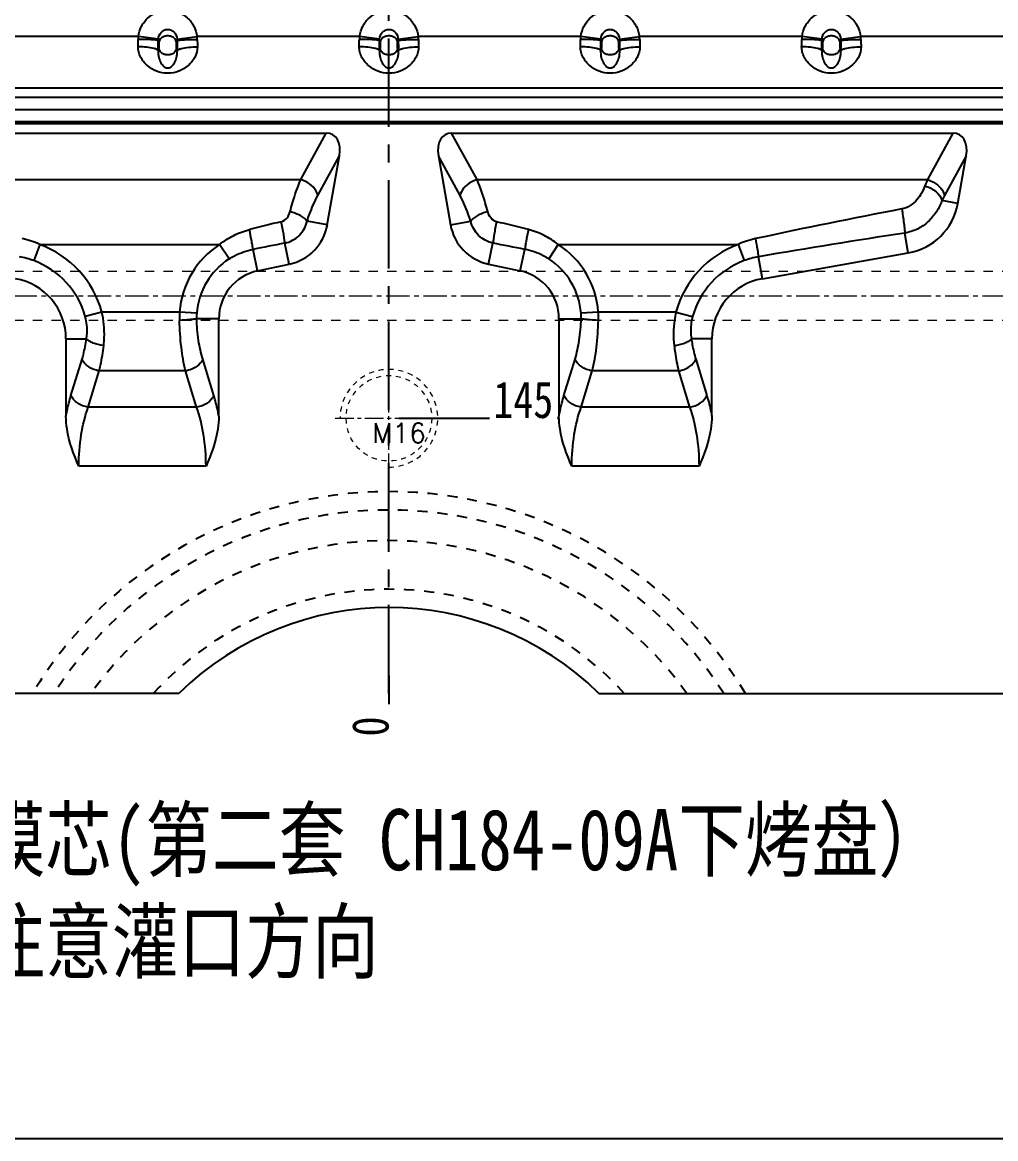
# Model space of a CAD drawing. Header units: millimetres. Extents: x 4797 to 6967, y -10922 to -3169.
# Drawn here: x 5645.9 to 5805.1, y -6716.4 to -6533.8 of the extents above; entities that cross this region are included whole.
import ezdxf

# ---------------------------------------------------------------- set-up
doc = ezdxf.new("R2010")
doc.units = ezdxf.units.MM
doc.header["$LTSCALE"] = 16.335
doc.header["$PDMODE"] = 3
doc.header["$PDSIZE"] = 0.3125
doc.linetypes.add('CENTER', pattern=[0.6, 0.375, -0.075, 0.075, -0.075])
doc.linetypes.add('HIDDEN', pattern=[0.2, 0.1, -0.1])
doc.layers.get('0').update_dxf_attribs({"linetype": 'CONTINUOUS'})
doc.layers.get('Defpoints').update_dxf_attribs({"linetype": 'CONTINUOUS'})
doc.layers.add('cool', color=153, linetype='HIDDEN', lineweight=9)
doc.layers.add('screw', color=33, linetype='CONTINUOUS', lineweight=13)
doc.layers.add('DEFAULT_2', color=8, linetype='HIDDEN')
doc.styles.get("Standard").update_dxf_attribs({"font": 'txt', "width": 0.8})
doc.styles.add('TXT', font='txt.shx', dxfattribs={"bigfont": 'gbcbig.shx'})
doc.dimstyles.new('ISO-25', dxfattribs={"dimtxt": 8, "dimasz": 6, "dimexe": 0, "dimexo": 0, "dimgap": 0, "dimtad": 1, "dimdsep": 46, "dimtxsty": 'Standard', "dimcen": 0, "dimclrd": 4, "dimclre": 4, "dimclrt": 6, "dimazin": 0, "dimtfac": 1, "dimtofl": 0, "dimtmove": 0, "dimatfit": 3, "dimfxl": 0, "dimarcsym": 0})

# ---------------------------------------------------------------- blocks, each defined once
blk = doc.blocks.new('147')
at = {"layer": 'cool', "ltscale": 0.932966}
for p, q in [((229.57, -3849.57), (-211.77, -3849.57)), ((229.57, -3857.57), (-211.77, -3857.57))]:
    blk.add_line(p, q, dxfattribs=at)
at = {"layer": 'cool', "color": 1, "linetype": 'CENTER', "ltscale": 0.621977}
blk.add_line((243.9, -3853.57), (-226.1, -3853.57), dxfattribs=at)
blk = doc.blocks.new('*D80')
at = {"color": 4, "lineweight": -2, "transparency": 16777216}
blk.add_line((5856.62, -6507.58), (5856.62, -6671.73), dxfattribs=at)
at = {"layer": 'Defpoints', "color": 0, "transparency": 16777216}
for p in [(5705.87, -6453.59), (5856.62, -6507.58)]:
    blk.add_point(p, dxfattribs=at)
at = {"color": 6, "transparency": 16777216, "insert": (5853.62, -6660.93), "char_height": 6, "attachment_point": 5, "rotation": 90, "bg_fill": 3, "box_fill_scale": 1.1, "bg_fill_color": 256, "bg_fill_true_color": 13158600, "bg_fill_transparency": 0}
blk.add_mtext('150.75', dxfattribs=at)
at = {"layer": 'Defpoints', "color": 0, "transparency": 16777216}
blk.add_point((5856.62, -6650.13), dxfattribs=at)
blk = doc.blocks.new('*D57')
at = {"color": 4, "lineweight": -2, "transparency": 16777216}
blk.add_line((5555.12, -6507.58), (5555.12, -6671.73), dxfattribs=at)
at = {"layer": 'Defpoints', "color": 0, "transparency": 16777216}
for p in [(5705.87, -6453.59), (5555.12, -6507.58)]:
    blk.add_point(p, dxfattribs=at)
at = {"color": 6, "transparency": 16777216, "insert": (5552.12, -6660.93), "char_height": 6, "attachment_point": 5, "rotation": 90, "bg_fill": 3, "box_fill_scale": 1.1, "bg_fill_color": 256, "bg_fill_true_color": 13158600, "bg_fill_transparency": 0}
blk.add_mtext('150.75', dxfattribs=at)
at = {"layer": 'Defpoints', "color": 0, "transparency": 16777216}
blk.add_point((5555.12, -6650.13), dxfattribs=at)
blk = doc.blocks.new('*D433')
at = {"color": 4, "lineweight": -2, "transparency": 16777216}
blk.add_line((5705.87, -6640.66), (5705.87, -6650.2), dxfattribs=at)
at = {"layer": 'Defpoints', "color": 0, "transparency": 16777216}
for p in [(5705.87, -6453.59), (5705.87, -6640.66)]:
    blk.add_point(p, dxfattribs=at)
at = {"color": 6, "transparency": 16777216, "insert": (5702.87, -6649), "char_height": 6, "attachment_point": 5, "rotation": 90, "bg_fill": 3, "box_fill_scale": 1.1, "bg_fill_color": 256, "bg_fill_true_color": 13158600, "bg_fill_transparency": 0}
blk.add_mtext('0', dxfattribs=at)
at = {"layer": 'Defpoints', "color": 0, "transparency": 16777216}
blk.add_point((5705.87, -6647.8), dxfattribs=at)
blk = doc.blocks.new('screw_m16_g')
at = {"layer": 'screw', "color": 1, "linetype": 'CENTER', "ltscale": 0.497582}
for p, q in [((0, -8.8), (0, 8.8)), ((-8.8, 0), (8.8, 0))]:
    blk.add_line(p, q, dxfattribs=at)
at = {"layer": 'screw', "color": 33, "linetype": 'HIDDEN', "ltscale": 0.497582}
blk.add_circle((0, 0), 7, dxfattribs=at)
at = {"layer": 'screw', "color": 92, "linetype": 'HIDDEN', "ltscale": 0.497582}
blk.add_arc((0, 0), 8, 270, 180, dxfattribs=at)
at = {"layer": 'screw', "color": 6, "style": 'TXT'}
blk.add_text('M16', height=3.2, dxfattribs=at).set_placement((-2.72, -4))
blk = doc.blocks.new('*D442')
at = {"color": 4, "lineweight": -2, "transparency": 16777216}
blk.add_line((5707.49, -6598.59), (5733.45, -6598.59), dxfattribs=at)
at = {"layer": 'Defpoints', "color": 0, "transparency": 16777216}
for p in [(5705.87, -6453.59), (5707.49, -6598.59)]:
    blk.add_point(p, dxfattribs=at)
at = {"color": 6, "transparency": 16777216, "insert": (5727.85, -6595.59), "char_height": 6, "attachment_point": 5, "bg_fill": 3, "box_fill_scale": 1.1, "bg_fill_color": 256, "bg_fill_true_color": 13158600, "bg_fill_transparency": 0}
blk.add_mtext('145', dxfattribs=at)
at = {"layer": 'Defpoints', "color": 0, "transparency": 16777216}
blk.add_point((5722.25, -6598.59), dxfattribs=at)

msp = doc.modelspace()

# ---------------------------------------------------------------- linework, layer by layer
at = {"color": 1, "linetype": 'CENTER', "ltscale": 2.363517}
msp.add_line((5705.871, -6643.588), (5705.871, -6263.588), dxfattribs=at)
at = {"color": 7, "linetype": 'Continuous'}
for p, q in [((5664.899, -6536.112), (5638.304, -6536.112)), ((5668.163, -6536.552), (5664.899, -6536.112)), ((5668.261, -6537.073), (5668.156, -6536.789)), ((5668.261, -6537.073), (5668.261, -6538.113)), ((5671.227, -6536.789), (5671.121, -6537.073)), ((5671.121, -6538.113), (5671.121, -6537.073)), ((5671.22, -6536.552), (5674.484, -6536.112)), ((5701.079, -6536.112), (5674.484, -6536.112)), ((5704.343, -6536.552), (5701.079, -6536.112)), ((5704.441, -6537.073), (5704.336, -6536.789)), ((5704.441, -6537.073), (5704.441, -6538.113)), ((5707.407, -6536.789), (5707.301, -6537.073)), ((5707.301, -6538.113), (5707.301, -6537.073)), ((5707.4, -6536.552), (5710.664, -6536.112)), ((5737.259, -6536.112), (5710.664, -6536.112)), ((5740.523, -6536.552), (5737.259, -6536.112)), ((5740.621, -6537.073), (5740.516, -6536.789)), ((5740.621, -6537.073), (5740.621, -6538.113)), ((5743.587, -6536.789), (5743.481, -6537.073)), ((5743.481, -6538.113), (5743.481, -6537.073)), ((5743.58, -6536.552), (5746.844, -6536.112)), ((5773.439, -6536.112), (5746.844, -6536.112)), ((5776.703, -6536.552), (5773.439, -6536.112)), ((5776.801, -6537.073), (5776.696, -6536.789)), ((5776.801, -6537.073), (5776.801, -6538.113)), ((5779.767, -6536.789), (5779.661, -6537.073)), ((5779.661, -6538.113), (5779.661, -6537.073)), ((5779.76, -6536.552), (5783.024, -6536.112)), ((5809.619, -6536.112), (5783.024, -6536.112)), ((5668.137, -6538.447), (5668.261, -6538.113)), ((5671.121, -6538.113), (5671.245, -6538.447)), ((5704.317, -6538.447), (5704.441, -6538.113)), ((5707.301, -6538.113), (5707.425, -6538.447)), ((5740.497, -6538.447), (5740.621, -6538.113)), ((5743.481, -6538.113), (5743.605, -6538.447)), ((5776.677, -6538.447), (5776.801, -6538.113)), ((5779.661, -6538.113), (5779.785, -6538.447)), ((5538.878, -6544.558), (5872.864, -6544.558)), ((5872.222, -6546.112), (5539.521, -6546.112)), ((5542.122, -6548.053), (5869.621, -6548.053)), ((5869.621, -6550.072), (5542.122, -6550.072)), ((5542.122, -6550.363), (5869.621, -6550.363)), ((5613.632, -6551.944), (5695.61, -6551.944)), ((5691.457, -6559.551), (5695.61, -6551.944)), ((5716.133, -6551.944), (5798.11, -6551.944)), ((5720.285, -6559.551), (5716.133, -6551.944)), ((5798.11, -6551.944), (5793.958, -6559.551)), ((5694.233, -6562.162), (5697.788, -6555.65)), ((5695.798, -6566.934), (5697.788, -6555.65)), ((5717.509, -6562.162), (5713.955, -6555.65)), ((5713.955, -6555.65), (5715.944, -6566.934)), ((5800.289, -6555.65), (5796.734, -6562.162)), ((5798.916, -6563.434), (5800.289, -6555.65)), ((5617.785, -6559.551), (5691.457, -6559.551)), ((5720.285, -6559.551), (5793.958, -6559.551)), ((5798.916, -6563.434), (5796.316, -6562.976)), ((5695.798, -6566.934), (5692.49, -6566.351)), ((5715.944, -6566.934), (5719.253, -6566.351)), ((5790.805, -6571.546), (5790.23, -6568.288)), ((5648.776, -6570.157), (5647.797, -6572.801)), ((5648.776, -6570.157), (5678.188, -6570.157)), ((5679.721, -6572.523), (5678.188, -6570.157)), ((5689.583, -6573.37), (5688.853, -6569.935)), ((5722.159, -6573.37), (5722.89, -6569.935)), ((5733.555, -6570.157), (5732.022, -6572.523)), ((5733.555, -6570.157), (5762.966, -6570.157)), ((5762.966, -6570.157), (5763.946, -6572.801)), ((5684.393, -6574.473), (5683.646, -6570.961)), ((5727.35, -6574.473), (5728.096, -6570.961)), ((5766.95, -6575.752), (5766.318, -6572.167)), ((5766.95, -6575.752), (5790.805, -6571.546)), ((5684.393, -6574.473), (5689.583, -6573.37)), ((5722.159, -6573.37), (5727.35, -6574.473)), ((5658.928, -6581.207), (5656.211, -6581.959)), ((5671.629, -6581.207), (5658.928, -6581.207)), ((5674.44, -6581.419), (5671.629, -6581.207)), ((5740.113, -6581.207), (5737.302, -6581.419)), ((5752.815, -6581.207), (5740.113, -6581.207)), ((5752.815, -6581.207), (5755.532, -6581.959)), ((5678.056, -6582.299), (5674.425, -6582.299)), ((5678.056, -6598.231), (5678.056, -6582.299)), ((5733.686, -6582.299), (5737.317, -6582.299)), ((5733.686, -6582.299), (5733.686, -6598.231)), ((5653.056, -6585.6), (5656.402, -6585.6)), ((5653.056, -6585.6), (5653.056, -6598.231)), ((5758.686, -6585.6), (5755.34, -6585.6)), ((5758.686, -6598.231), (5758.686, -6585.6)), ((5653.871, -6594.857), (5655.684, -6588.92)), ((5677.242, -6594.857), (5675.429, -6588.92)), ((5734.501, -6594.857), (5736.314, -6588.92)), ((5756.059, -6588.92), (5757.872, -6594.857)), ((5656.69, -6596.785), (5658.503, -6590.848)), ((5672.61, -6590.848), (5658.503, -6590.848)), ((5674.423, -6596.785), (5672.61, -6590.848)), ((5737.32, -6596.785), (5739.133, -6590.848)), ((5753.24, -6590.848), (5739.133, -6590.848)), ((5753.24, -6590.848), (5755.053, -6596.785)), ((5674.423, -6596.785), (5656.69, -6596.785)), ((5755.053, -6596.785), (5737.32, -6596.785)), ((5675.955, -6606.427), (5655.157, -6606.427)), ((5756.586, -6606.427), (5735.787, -6606.427)), ((5671.536, -6643.588), (5521.871, -6643.588)), ((5740.207, -6643.588), (5889.871, -6643.588))]:
    msp.add_line(p, q, dxfattribs=at)
for centre, radius, start, end in [((5594.261, -6536.13), 70.593, 358.64025, 359.616), ((5667.641, -6536.624), 2.789, 169.43008, 179.56365), ((5534.029, -6536.138), 134.129, 359.0138, 359.72217), ((5805.343, -6536.138), 134.118, 180.27788, 180.98631), ((5671.747, -6536.623), 2.784, 0.4443, 10.57538), ((5745.118, -6536.13), 70.589, 180.38325, 181.35981), ((5630.441, -6536.13), 70.593, 358.64025, 359.616), ((5703.821, -6536.624), 2.789, 169.43008, 179.56365), ((5570.209, -6536.138), 134.129, 359.0138, 359.72217), ((5841.523, -6536.138), 134.118, 180.27788, 180.98631), ((5707.927, -6536.623), 2.784, 0.4443, 10.57538), ((5781.298, -6536.13), 70.589, 180.38325, 181.35981), ((5666.621, -6536.13), 70.593, 358.64025, 359.616), ((5740.001, -6536.624), 2.789, 169.43008, 179.56365), ((5606.389, -6536.138), 134.129, 359.0138, 359.72217), ((5877.703, -6536.138), 134.118, 180.27788, 180.98631), ((5744.107, -6536.623), 2.784, 0.4443, 10.57538), ((5817.478, -6536.13), 70.589, 180.38325, 181.35981), ((5702.801, -6536.13), 70.593, 358.64025, 359.616), ((5776.181, -6536.624), 2.789, 169.43008, 179.56365), ((5642.569, -6536.138), 134.129, 359.0138, 359.72217), ((5913.883, -6536.138), 134.118, 180.27788, 180.98631), ((5780.287, -6536.623), 2.784, 0.4443, 10.57538), ((5853.658, -6536.13), 70.589, 180.38325, 181.35981), ((5817.242, -6569.709), 25.404, 156.42904, 158.91134), ((5812.814, -6570.932), 18.316, 151.39103, 154.25501), ((5986.792, -7597.376), 1051.653, 100.799549, 102.128884), ((5789.068, -6561.698), 10, 280, 350), ((5860.836, -7277.957), 732.153, 103.632953, 104.05258), ((5550.907, -7277.957), 732.153, 75.94742, 76.367046), ((5687.92, -6565.545), 8, 282, 350), ((5723.823, -6565.545), 8, 190, 258), ((5984.397, -7840.695), 1287.137, 98.676276, 99.754647), ((5643.025, -6582.585), 13.694, 65.16806, 77.82041), ((5643.056, -6585.6), 16.468, 15.4735, 69.67622), ((5686.056, -6582.299), 14.468, 122.94745, 175.67181), ((5857.811, -7440.734), 887.039, 100.980465, 101.323232), ((5553.932, -7440.733), 887.039, 78.676768, 79.019535), ((5725.686, -6582.299), 14.468, 4.32819, 57.05255), ((5768.686, -6585.6), 16.468, 110.32376, 164.5265), ((5768.717, -6582.585), 13.694, 102.17959, 114.83193), ((5643.056, -6585.6), 13.649, 15.4735, 69.67622), ((5686.056, -6582.299), 11.649, 122.94745, 175.67181), ((5725.686, -6582.299), 11.649, 4.32819, 57.05255), ((5768.686, -6585.6), 13.649, 110.32376, 164.5265), ((5643.056, -6585.6), 10, 0, 80), ((5686.056, -6582.299), 8, 102, 180), ((5725.686, -6582.299), 8, 0, 78), ((5768.686, -6585.6), 10, 100, 180), ((5687.291, -6582.155), 15.691, 176.53546, 181.52173), ((5681.956, -6581.988), 7.537, 175.67162, 182.35998), ((5729.787, -6581.988), 7.537, 357.64002, 4.32838), ((5724.451, -6582.155), 15.691, 358.47827, 3.46454), ((5705.872, -6678.588), 49.03, 45.54892, 134.45108)]:
    msp.add_arc(centre, radius, start, end, dxfattribs=at)
for centre, major_axis, start_param, end_param in [((5694.452, -6556.187), (2.179, 3.992), -1.0983341, 0.3456607), ((5717.291, -6556.187), (-2.179, 3.992), -0.3456607, 1.0983341), ((5796.952, -6556.187), (2.179, 3.992), -1.0983341, 0.3456607)]:
    msp.add_ellipse(centre, major_axis=major_axis, ratio=0.6596645, start_param=start_param, end_param=end_param, dxfattribs=at)
for points, knots in [([(5664.899, -6536.112), (5664.977, -6535.536), (5665.336, -6534.4), (5666.42, -6532.986), (5667.937, -6532.046), (5669.692, -6531.714), (5671.446, -6532.046), (5672.963, -6532.987), (5674.047, -6534.4), (5674.406, -6535.536), (5674.484, -6536.112)], [0, 0, 0, 0, 0.1250584, 0.2500616, 0.3750533, 0.5000261, 0.6249932, 0.7499763, 0.8749588, 1, 1, 1, 1]), ([(5701.079, -6536.112), (5701.157, -6535.536), (5701.516, -6534.4), (5702.6, -6532.986), (5704.117, -6532.046), (5705.872, -6531.714), (5707.626, -6532.046), (5709.143, -6532.987), (5710.227, -6534.4), (5710.586, -6535.536), (5710.664, -6536.112)], [0, 0, 0, 0, 0.1250584, 0.2500616, 0.3750533, 0.5000261, 0.6249932, 0.7499763, 0.8749588, 1, 1, 1, 1]), ([(5737.259, -6536.112), (5737.337, -6535.536), (5737.696, -6534.4), (5738.78, -6532.986), (5740.297, -6532.046), (5742.052, -6531.714), (5743.806, -6532.046), (5745.323, -6532.987), (5746.407, -6534.4), (5746.766, -6535.536), (5746.844, -6536.112)], [0, 0, 0, 0, 0.1250584, 0.2500616, 0.3750533, 0.5000261, 0.6249932, 0.7499763, 0.8749588, 1, 1, 1, 1]), ([(5773.439, -6536.112), (5773.517, -6535.536), (5773.876, -6534.4), (5774.96, -6532.986), (5776.477, -6532.046), (5778.232, -6531.714), (5779.986, -6532.046), (5781.503, -6532.987), (5782.587, -6534.4), (5782.946, -6535.536), (5783.024, -6536.112)], [0, 0, 0, 0, 0.1250584, 0.2500616, 0.3750533, 0.5000261, 0.6249932, 0.7499763, 0.8749588, 1, 1, 1, 1]), ([(5668.163, -6536.552), (5668.195, -6536.169), (5668.428, -6535.573), (5669.071, -6535.077), (5669.691, -6534.929), (5670.31, -6535.077), (5670.955, -6535.571), (5671.188, -6536.168), (5671.22, -6536.552)], [0, 0, 0, 0, 0.2423801, 0.3696823, 0.4998152, 0.6300499, 0.7573456, 1, 1, 1, 1]), ([(5704.343, -6536.552), (5704.375, -6536.169), (5704.608, -6535.573), (5705.251, -6535.077), (5705.871, -6534.929), (5706.49, -6535.077), (5707.135, -6535.571), (5707.368, -6536.168), (5707.4, -6536.552)], [0, 0, 0, 0, 0.2423801, 0.3696823, 0.4998152, 0.6300499, 0.7573456, 1, 1, 1, 1]), ([(5740.523, -6536.552), (5740.555, -6536.169), (5740.788, -6535.573), (5741.431, -6535.077), (5742.051, -6534.929), (5742.67, -6535.077), (5743.315, -6535.571), (5743.548, -6536.168), (5743.58, -6536.552)], [0, 0, 0, 0, 0.2423801, 0.3696823, 0.4998152, 0.6300499, 0.7573456, 1, 1, 1, 1]), ([(5776.703, -6536.552), (5776.735, -6536.169), (5776.968, -6535.573), (5777.611, -6535.077), (5778.231, -6534.929), (5778.85, -6535.077), (5779.495, -6535.571), (5779.728, -6536.168), (5779.76, -6536.552)], [0, 0, 0, 0, 0.2423801, 0.3696823, 0.4998152, 0.6300499, 0.7573456, 1, 1, 1, 1]), ([(5667.49, -6536.689), (5667.306, -6536.674), (5666.428, -6536.623), (5665.548, -6536.606), (5664.852, -6536.603)], [0, 0, 0, 0, 0.2091488, 1, 1, 1, 1]), ([(5668.156, -6536.789), (5668.135, -6536.775), (5668.066, -6536.758), (5667.846, -6536.717), (5667.645, -6536.701), (5667.49, -6536.689)], [0, 0, 0, 0, 0.1088196, 0.3095952, 1, 1, 1, 1]), ([(5671.121, -6537.073), (5671.092, -6536.806), (5670.826, -6536.387), (5670.255, -6536.094), (5669.691, -6535.996), (5669.127, -6536.094), (5668.557, -6536.387), (5668.291, -6536.806), (5668.261, -6537.073)], [0, 0, 0, 0, 0.2116365, 0.3463006, 0.5000015, 0.6537015, 0.7883642, 1, 1, 1, 1]), ([(5671.227, -6536.789), (5671.248, -6536.775), (5671.317, -6536.758), (5671.537, -6536.717), (5671.738, -6536.701), (5671.893, -6536.689)], [0, 0, 0, 0, 0.1088108, 0.3095728, 1, 1, 1, 1]), ([(5671.893, -6536.689), (5672.076, -6536.674), (5672.955, -6536.623), (5673.835, -6536.606), (5674.531, -6536.603)], [0, 0, 0, 0, 0.2091193, 1, 1, 1, 1]), ([(5703.67, -6536.689), (5703.486, -6536.674), (5702.608, -6536.623), (5701.728, -6536.606), (5701.032, -6536.603)], [0, 0, 0, 0, 0.2091488, 1, 1, 1, 1]), ([(5704.336, -6536.789), (5704.315, -6536.775), (5704.246, -6536.758), (5704.026, -6536.717), (5703.825, -6536.701), (5703.67, -6536.689)], [0, 0, 0, 0, 0.1088196, 0.3095952, 1, 1, 1, 1]), ([(5707.301, -6537.073), (5707.272, -6536.806), (5707.006, -6536.387), (5706.435, -6536.094), (5705.871, -6535.996), (5705.307, -6536.094), (5704.737, -6536.387), (5704.471, -6536.806), (5704.441, -6537.073)], [0, 0, 0, 0, 0.2116365, 0.3463006, 0.5000015, 0.6537015, 0.7883642, 1, 1, 1, 1]), ([(5707.407, -6536.789), (5707.428, -6536.775), (5707.497, -6536.758), (5707.717, -6536.717), (5707.918, -6536.701), (5708.073, -6536.689)], [0, 0, 0, 0, 0.1088108, 0.3095728, 1, 1, 1, 1]), ([(5708.073, -6536.689), (5708.256, -6536.674), (5709.135, -6536.623), (5710.015, -6536.606), (5710.711, -6536.603)], [0, 0, 0, 0, 0.2091193, 1, 1, 1, 1]), ([(5739.85, -6536.689), (5739.666, -6536.674), (5738.788, -6536.623), (5737.908, -6536.606), (5737.212, -6536.603)], [0, 0, 0, 0, 0.2091488, 1, 1, 1, 1]), ([(5740.516, -6536.789), (5740.495, -6536.775), (5740.426, -6536.758), (5740.206, -6536.717), (5740.005, -6536.701), (5739.85, -6536.689)], [0, 0, 0, 0, 0.1088196, 0.3095952, 1, 1, 1, 1]), ([(5743.481, -6537.073), (5743.452, -6536.806), (5743.186, -6536.387), (5742.615, -6536.094), (5742.051, -6535.996), (5741.487, -6536.094), (5740.917, -6536.387), (5740.651, -6536.806), (5740.621, -6537.073)], [0, 0, 0, 0, 0.2116365, 0.3463006, 0.5000015, 0.6537015, 0.7883642, 1, 1, 1, 1]), ([(5743.587, -6536.789), (5743.608, -6536.775), (5743.677, -6536.758), (5743.897, -6536.717), (5744.098, -6536.701), (5744.253, -6536.689)], [0, 0, 0, 0, 0.1088108, 0.3095728, 1, 1, 1, 1]), ([(5744.253, -6536.689), (5744.436, -6536.674), (5745.315, -6536.623), (5746.195, -6536.606), (5746.891, -6536.603)], [0, 0, 0, 0, 0.2091193, 1, 1, 1, 1]), ([(5776.03, -6536.689), (5775.846, -6536.674), (5774.968, -6536.623), (5774.088, -6536.606), (5773.392, -6536.603)], [0, 0, 0, 0, 0.2091488, 1, 1, 1, 1]), ([(5776.696, -6536.789), (5776.675, -6536.775), (5776.606, -6536.758), (5776.386, -6536.717), (5776.185, -6536.701), (5776.03, -6536.689)], [0, 0, 0, 0, 0.1088196, 0.3095952, 1, 1, 1, 1]), ([(5779.661, -6537.073), (5779.632, -6536.806), (5779.366, -6536.387), (5778.795, -6536.094), (5778.231, -6535.996), (5777.667, -6536.094), (5777.097, -6536.387), (5776.831, -6536.806), (5776.801, -6537.073)], [0, 0, 0, 0, 0.2116365, 0.3463006, 0.5000015, 0.6537015, 0.7883642, 1, 1, 1, 1]), ([(5779.767, -6536.789), (5779.788, -6536.775), (5779.857, -6536.758), (5780.077, -6536.717), (5780.278, -6536.701), (5780.433, -6536.689)], [0, 0, 0, 0, 0.1088108, 0.3095728, 1, 1, 1, 1]), ([(5780.433, -6536.689), (5780.616, -6536.674), (5781.495, -6536.623), (5782.375, -6536.606), (5783.071, -6536.603)], [0, 0, 0, 0, 0.2091193, 1, 1, 1, 1]), ([(5674.549, -6537.805), (5674.561, -6538.403), (5674.233, -6539.6), (5673.067, -6540.97), (5671.519, -6541.913), (5669.69, -6542.278), (5667.864, -6541.914), (5666.563, -6541.124), (5665.742, -6540.288), (5665.24, -6539.557), (5664.903, -6538.718), (5664.829, -6538.11), (5664.833, -6537.805)], [0, 0, 0, 0, 0.1255093, 0.2471273, 0.3699342, 0.4992854, 0.6285766, 0.7513315, 0.8120909, 0.8734523, 0.9359609, 1, 1, 1, 1]), ([(5667.471, -6538.102), (5667.075, -6537.994), (5666.194, -6537.865), (5665.309, -6537.813), (5664.833, -6537.805)], [0, 0, 0, 0, 0.4629921, 1, 1, 1, 1]), ([(5668.137, -6538.447), (5668.102, -6538.366), (5667.864, -6538.221), (5667.63, -6538.145), (5667.471, -6538.102)], [0, 0, 0, 0, 0.3500094, 1, 1, 1, 1]), ([(5668.137, -6538.447), (5668.108, -6538.812), (5668.184, -6539.515), (5668.432, -6540.171), (5668.592, -6540.456)], [0, 0, 0, 0, 0.5289411, 1, 1, 1, 1]), ([(5671.121, -6538.113), (5671.092, -6538.38), (5670.826, -6538.798), (5670.256, -6539.093), (5669.691, -6539.19), (5669.126, -6539.092), (5668.556, -6538.798), (5668.291, -6538.38), (5668.261, -6538.113)], [0, 0, 0, 0, 0.2114171, 0.3461776, 0.5001511, 0.6540077, 0.7886432, 1, 1, 1, 1]), ([(5670.79, -6540.456), (5670.95, -6540.171), (5671.199, -6539.515), (5671.274, -6538.812), (5671.245, -6538.447)], [0, 0, 0, 0, 0.4710932, 1, 1, 1, 1]), ([(5671.245, -6538.447), (5671.281, -6538.365), (5671.519, -6538.221), (5671.752, -6538.145), (5671.912, -6538.101)], [0, 0, 0, 0, 0.349985, 1, 1, 1, 1]), ([(5671.912, -6538.101), (5672.308, -6537.994), (5673.189, -6537.864), (5674.073, -6537.813), (5674.549, -6537.805)], [0, 0, 0, 0, 0.4629251, 1, 1, 1, 1]), ([(5710.729, -6537.805), (5710.741, -6538.403), (5710.413, -6539.6), (5709.247, -6540.97), (5707.699, -6541.913), (5705.87, -6542.278), (5704.044, -6541.914), (5702.743, -6541.124), (5701.922, -6540.288), (5701.42, -6539.557), (5701.083, -6538.718), (5701.009, -6538.11), (5701.013, -6537.805)], [0, 0, 0, 0, 0.1255093, 0.2471273, 0.3699342, 0.4992854, 0.6285766, 0.7513315, 0.8120909, 0.8734523, 0.9359609, 1, 1, 1, 1]), ([(5703.651, -6538.102), (5703.255, -6537.994), (5702.374, -6537.865), (5701.489, -6537.813), (5701.013, -6537.805)], [0, 0, 0, 0, 0.4629921, 1, 1, 1, 1]), ([(5704.317, -6538.447), (5704.282, -6538.366), (5704.044, -6538.221), (5703.81, -6538.145), (5703.651, -6538.102)], [0, 0, 0, 0, 0.3500094, 1, 1, 1, 1]), ([(5704.317, -6538.447), (5704.288, -6538.812), (5704.364, -6539.515), (5704.612, -6540.171), (5704.772, -6540.456)], [0, 0, 0, 0, 0.5289411, 1, 1, 1, 1]), ([(5707.301, -6538.113), (5707.272, -6538.38), (5707.006, -6538.798), (5706.436, -6539.093), (5705.871, -6539.19), (5705.306, -6539.092), (5704.736, -6538.798), (5704.471, -6538.38), (5704.441, -6538.113)], [0, 0, 0, 0, 0.2114171, 0.3461776, 0.5001511, 0.6540077, 0.7886432, 1, 1, 1, 1]), ([(5706.97, -6540.456), (5707.13, -6540.171), (5707.379, -6539.515), (5707.454, -6538.812), (5707.425, -6538.447)], [0, 0, 0, 0, 0.4710932, 1, 1, 1, 1]), ([(5707.425, -6538.447), (5707.461, -6538.365), (5707.699, -6538.221), (5707.932, -6538.145), (5708.092, -6538.101)], [0, 0, 0, 0, 0.349985, 1, 1, 1, 1]), ([(5708.092, -6538.101), (5708.488, -6537.994), (5709.369, -6537.864), (5710.253, -6537.813), (5710.729, -6537.805)], [0, 0, 0, 0, 0.4629251, 1, 1, 1, 1]), ([(5746.909, -6537.805), (5746.921, -6538.403), (5746.593, -6539.6), (5745.427, -6540.97), (5743.879, -6541.913), (5742.05, -6542.278), (5740.224, -6541.914), (5738.923, -6541.124), (5738.102, -6540.288), (5737.6, -6539.557), (5737.263, -6538.718), (5737.189, -6538.11), (5737.193, -6537.805)], [0, 0, 0, 0, 0.1255093, 0.2471273, 0.3699342, 0.4992854, 0.6285766, 0.7513315, 0.8120909, 0.8734523, 0.9359609, 1, 1, 1, 1]), ([(5739.831, -6538.102), (5739.435, -6537.994), (5738.554, -6537.865), (5737.669, -6537.813), (5737.193, -6537.805)], [0, 0, 0, 0, 0.4629921, 1, 1, 1, 1]), ([(5740.497, -6538.447), (5740.462, -6538.366), (5740.224, -6538.221), (5739.99, -6538.145), (5739.831, -6538.102)], [0, 0, 0, 0, 0.3500094, 1, 1, 1, 1]), ([(5740.497, -6538.447), (5740.468, -6538.812), (5740.544, -6539.515), (5740.792, -6540.171), (5740.952, -6540.456)], [0, 0, 0, 0, 0.5289411, 1, 1, 1, 1]), ([(5743.481, -6538.113), (5743.452, -6538.38), (5743.186, -6538.798), (5742.616, -6539.093), (5742.051, -6539.19), (5741.486, -6539.092), (5740.916, -6538.798), (5740.651, -6538.38), (5740.621, -6538.113)], [0, 0, 0, 0, 0.2114171, 0.3461776, 0.5001511, 0.6540077, 0.7886432, 1, 1, 1, 1]), ([(5743.15, -6540.456), (5743.31, -6540.171), (5743.559, -6539.515), (5743.634, -6538.812), (5743.605, -6538.447)], [0, 0, 0, 0, 0.4710932, 1, 1, 1, 1]), ([(5743.605, -6538.447), (5743.641, -6538.365), (5743.879, -6538.221), (5744.112, -6538.145), (5744.272, -6538.101)], [0, 0, 0, 0, 0.349985, 1, 1, 1, 1]), ([(5744.272, -6538.101), (5744.668, -6537.994), (5745.549, -6537.864), (5746.433, -6537.813), (5746.909, -6537.805)], [0, 0, 0, 0, 0.4629251, 1, 1, 1, 1]), ([(5783.089, -6537.805), (5783.101, -6538.403), (5782.773, -6539.6), (5781.607, -6540.97), (5780.059, -6541.913), (5778.23, -6542.278), (5776.404, -6541.914), (5775.103, -6541.124), (5774.282, -6540.288), (5773.78, -6539.557), (5773.443, -6538.718), (5773.369, -6538.11), (5773.373, -6537.805)], [0, 0, 0, 0, 0.1255093, 0.2471273, 0.3699342, 0.4992854, 0.6285766, 0.7513315, 0.8120909, 0.8734523, 0.9359609, 1, 1, 1, 1]), ([(5776.011, -6538.102), (5775.615, -6537.994), (5774.734, -6537.865), (5773.849, -6537.813), (5773.373, -6537.805)], [0, 0, 0, 0, 0.4629921, 1, 1, 1, 1]), ([(5776.677, -6538.447), (5776.642, -6538.366), (5776.404, -6538.221), (5776.17, -6538.145), (5776.011, -6538.102)], [0, 0, 0, 0, 0.3500094, 1, 1, 1, 1]), ([(5776.677, -6538.447), (5776.648, -6538.812), (5776.724, -6539.515), (5776.972, -6540.171), (5777.132, -6540.456)], [0, 0, 0, 0, 0.5289411, 1, 1, 1, 1]), ([(5779.661, -6538.113), (5779.632, -6538.38), (5779.366, -6538.798), (5778.796, -6539.093), (5778.231, -6539.19), (5777.666, -6539.092), (5777.096, -6538.798), (5776.831, -6538.38), (5776.801, -6538.113)], [0, 0, 0, 0, 0.2114171, 0.3461776, 0.5001511, 0.6540077, 0.7886432, 1, 1, 1, 1]), ([(5779.33, -6540.456), (5779.49, -6540.171), (5779.739, -6539.515), (5779.814, -6538.812), (5779.785, -6538.447)], [0, 0, 0, 0, 0.4710932, 1, 1, 1, 1]), ([(5779.785, -6538.447), (5779.821, -6538.365), (5780.059, -6538.221), (5780.292, -6538.145), (5780.452, -6538.101)], [0, 0, 0, 0, 0.349985, 1, 1, 1, 1]), ([(5780.452, -6538.101), (5780.848, -6537.994), (5781.729, -6537.864), (5782.613, -6537.813), (5783.089, -6537.805)], [0, 0, 0, 0, 0.4629251, 1, 1, 1, 1]), ([(5668.592, -6540.456), (5668.695, -6540.639), (5668.896, -6540.901), (5669.264, -6541.214), (5669.691, -6541.326), (5670.118, -6541.214), (5670.488, -6540.901), (5670.688, -6540.639), (5670.79, -6540.456)], [0, 0, 0, 0, 0.2192784, 0.3403369, 0.4997593, 0.6595882, 0.7807843, 1, 1, 1, 1]), ([(5704.772, -6540.456), (5704.875, -6540.639), (5705.076, -6540.901), (5705.444, -6541.214), (5705.871, -6541.326), (5706.298, -6541.214), (5706.668, -6540.901), (5706.868, -6540.639), (5706.97, -6540.456)], [0, 0, 0, 0, 0.2192784, 0.3403369, 0.4997593, 0.6595882, 0.7807843, 1, 1, 1, 1]), ([(5740.952, -6540.456), (5741.055, -6540.639), (5741.256, -6540.901), (5741.624, -6541.214), (5742.051, -6541.326), (5742.478, -6541.214), (5742.848, -6540.901), (5743.048, -6540.639), (5743.15, -6540.456)], [0, 0, 0, 0, 0.2192784, 0.3403369, 0.4997593, 0.6595882, 0.7807843, 1, 1, 1, 1]), ([(5777.132, -6540.456), (5777.235, -6540.639), (5777.436, -6540.901), (5777.804, -6541.214), (5778.231, -6541.326), (5778.658, -6541.214), (5779.028, -6540.901), (5779.228, -6540.639), (5779.33, -6540.456)], [0, 0, 0, 0, 0.2192784, 0.3403369, 0.4997593, 0.6595882, 0.7807843, 1, 1, 1, 1]), ([(5689.713, -6564.787), (5689.837, -6564.303), (5690.32, -6562.527), (5690.92, -6560.78), (5691.457, -6559.551)], [0, 0, 0, 0, 0.2713546, 1, 1, 1, 1]), ([(5694.233, -6562.162), (5694.188, -6561.877), (5693.881, -6561.125), (5692.926, -6560.157), (5691.972, -6559.691), (5691.457, -6559.551)], [0, 0, 0, 0, 0.2173121, 0.5970351, 1, 1, 1, 1]), ([(5720.285, -6559.551), (5719.942, -6559.644), (5719.122, -6559.987), (5718.068, -6560.826), (5717.58, -6561.722), (5717.509, -6562.162)], [0, 0, 0, 0, 0.268987, 0.6635732, 1, 1, 1, 1]), ([(5722.029, -6564.787), (5721.906, -6564.303), (5721.422, -6562.527), (5720.822, -6560.78), (5720.285, -6559.551)], [0, 0, 0, 0, 0.2713491, 1, 1, 1, 1]), ([(5793.958, -6559.551), (5794.302, -6559.644), (5795.121, -6559.987), (5796.175, -6560.826), (5796.663, -6561.722), (5796.734, -6562.162)], [0, 0, 0, 0, 0.268987, 0.6635732, 1, 1, 1, 1]), ([(5793.54, -6560.569), (5793.388, -6560.962), (5793.02, -6561.761), (5792.247, -6562.89), (5791.166, -6563.864), (5790.232, -6564.256), (5789.74, -6564.35)], [0, 0, 0, 0, 0.226732, 0.4713275, 0.7306891, 1, 1, 1, 1]), ([(5793.54, -6560.569), (5794.203, -6560.758), (5795.344, -6561.351), (5796.193, -6562.417), (5796.316, -6562.976)], [0, 0, 0, 0, 0.546724, 1, 1, 1, 1]), ([(5692.49, -6566.351), (5692.614, -6565.961), (5693.102, -6564.529), (5693.704, -6563.131), (5694.233, -6562.162)], [0, 0, 0, 0, 0.2700255, 1, 1, 1, 1]), ([(5719.253, -6566.351), (5719.129, -6565.961), (5718.641, -6564.529), (5718.039, -6563.131), (5717.509, -6562.162)], [0, 0, 0, 0, 0.2700199, 1, 1, 1, 1]), ([(5796.316, -6562.976), (5796.086, -6563.611), (5795.48, -6564.864), (5794.125, -6566.491), (5792.338, -6567.723), (5790.944, -6568.172), (5790.23, -6568.288)], [0, 0, 0, 0, 0.2398095, 0.4890427, 0.743345, 1, 1, 1, 1]), ([(5688.267, -6566.432), (5688.639, -6566.342), (5689.304, -6565.861), (5689.621, -6565.15), (5689.713, -6564.787)], [0, 0, 0, 0, 0.5056272, 1, 1, 1, 1]), ([(5692.49, -6566.351), (5692.391, -6566.187), (5692.063, -6565.864), (5691.159, -6565.278), (5690.319, -6564.955), (5689.713, -6564.787)], [0, 0, 0, 0, 0.1779334, 0.4168764, 1, 1, 1, 1]), ([(5722.029, -6564.787), (5721.424, -6564.955), (5720.584, -6565.278), (5719.68, -6565.864), (5719.352, -6566.187), (5719.253, -6566.351)], [0, 0, 0, 0, 0.583123, 0.8220661, 1, 1, 1, 1]), ([(5723.476, -6566.432), (5723.104, -6566.342), (5722.438, -6565.861), (5722.121, -6565.15), (5722.029, -6564.787)], [0, 0, 0, 0, 0.505646, 1, 1, 1, 1]), ([(5789.74, -6564.35), (5789.879, -6565.123), (5790.049, -6566.223), (5790.192, -6567.538), (5790.234, -6568.077), (5790.23, -6568.288)], [0, 0, 0, 0, 0.5931672, 0.8405356, 1, 1, 1, 1]), ([(5688.853, -6569.935), (5688.842, -6569.749), (5688.781, -6569.28), (5688.598, -6568.111), (5688.411, -6567.13), (5688.267, -6566.432)], [0, 0, 0, 0, 0.1570667, 0.3985517, 1, 1, 1, 1]), ([(5688.853, -6569.935), (5689.723, -6569.756), (5691.39, -6568.866), (5692.29, -6567.213), (5692.49, -6566.351)], [0, 0, 0, 0, 0.5009146, 1, 1, 1, 1]), ([(5722.89, -6569.935), (5722.019, -6569.756), (5720.352, -6568.866), (5719.452, -6567.213), (5719.253, -6566.351)], [0, 0, 0, 0, 0.5009359, 1, 1, 1, 1]), ([(5723.476, -6566.432), (5723.332, -6567.13), (5723.144, -6568.111), (5722.962, -6569.28), (5722.901, -6569.749), (5722.89, -6569.935)], [0, 0, 0, 0, 0.6014483, 0.8429333, 1, 1, 1, 1]), ([(5678.188, -6570.157), (5678.898, -6569.582), (5680.445, -6568.58), (5682.174, -6567.937), (5683.06, -6567.715)], [0, 0, 0, 0, 0.5001212, 1, 1, 1, 1]), ([(5683.646, -6570.961), (5683.628, -6570.79), (5683.561, -6570.361), (5683.373, -6569.278), (5683.195, -6568.367), (5683.06, -6567.715)], [0, 0, 0, 0, 0.1560993, 0.3945783, 1, 1, 1, 1]), ([(5728.682, -6567.715), (5728.548, -6568.367), (5728.369, -6569.278), (5728.182, -6570.361), (5728.115, -6570.79), (5728.096, -6570.961)], [0, 0, 0, 0, 0.6054217, 0.8439007, 1, 1, 1, 1]), ([(5733.555, -6570.157), (5732.845, -6569.582), (5731.297, -6568.58), (5729.569, -6567.937), (5728.682, -6567.715)], [0, 0, 0, 0, 0.5001208, 1, 1, 1, 1]), ([(5765.828, -6569.199), (5765.932, -6569.801), (5766.098, -6570.79), (5766.263, -6571.779), (5766.318, -6572.167)], [0, 0, 0, 0, 0.6088484, 1, 1, 1, 1]), ([(5679.721, -6572.523), (5680.018, -6572.33), (5681.244, -6571.624), (5682.607, -6571.166), (5683.646, -6570.961)], [0, 0, 0, 0, 0.2506594, 1, 1, 1, 1]), ([(5732.022, -6572.523), (5731.725, -6572.33), (5730.498, -6571.624), (5729.135, -6571.166), (5728.096, -6570.961)], [0, 0, 0, 0, 0.2506597, 1, 1, 1, 1]), ([(5659.221, -6586.699), (5659.272, -6586.256), (5659.405, -6584.422), (5659.229, -6582.566), (5658.928, -6581.207)], [0, 0, 0, 0, 0.2426872, 1, 1, 1, 1]), ([(5752.815, -6581.207), (5752.713, -6581.666), (5752.39, -6583.476), (5752.366, -6585.34), (5752.521, -6586.699)], [0, 0, 0, 0, 0.2559231, 1, 1, 1, 1]), ([(5656.402, -6585.6), (5656.452, -6585.312), (5656.595, -6584.098), (5656.458, -6582.853), (5656.211, -6581.959)], [0, 0, 0, 0, 0.2398798, 1, 1, 1, 1]), ([(5674.425, -6582.299), (5674.282, -6582.339), (5673.916, -6582.401), (5672.977, -6582.51), (5672.181, -6582.553), (5671.606, -6582.572)], [0, 0, 0, 0, 0.1575723, 0.3916872, 1, 1, 1, 1]), ([(5672.61, -6590.848), (5672.3, -6589.58), (5671.838, -6586.828), (5671.646, -6584.049), (5671.606, -6582.572)], [0, 0, 0, 0, 0.4690773, 1, 1, 1, 1]), ([(5675.429, -6588.92), (5675.122, -6587.915), (5674.659, -6585.718), (5674.465, -6583.484), (5674.425, -6582.299)], [0, 0, 0, 0, 0.4696062, 1, 1, 1, 1]), ([(5736.314, -6588.92), (5736.62, -6587.916), (5737.084, -6585.718), (5737.278, -6583.485), (5737.317, -6582.299)], [0, 0, 0, 0, 0.4695448, 1, 1, 1, 1]), ([(5740.136, -6582.572), (5739.562, -6582.553), (5738.765, -6582.51), (5737.827, -6582.401), (5737.461, -6582.339), (5737.317, -6582.299)], [0, 0, 0, 0, 0.6083129, 0.8424277, 1, 1, 1, 1]), ([(5739.133, -6590.848), (5739.442, -6589.581), (5739.904, -6586.829), (5740.097, -6584.049), (5740.136, -6582.572)], [0, 0, 0, 0, 0.4690176, 1, 1, 1, 1]), ([(5755.532, -6581.959), (5755.448, -6582.263), (5755.185, -6583.457), (5755.186, -6584.708), (5755.34, -6585.6)], [0, 0, 0, 0, 0.2586551, 1, 1, 1, 1]), ([(5655.684, -6588.92), (5655.761, -6588.668), (5656.066, -6587.577), (5656.279, -6586.461), (5656.402, -6585.6)], [0, 0, 0, 0, 0.2328823, 1, 1, 1, 1]), ([(5659.221, -6586.699), (5658.63, -6586.625), (5657.798, -6586.44), (5656.869, -6586.007), (5656.519, -6585.743), (5656.402, -6585.6)], [0, 0, 0, 0, 0.581525, 0.8194815, 1, 1, 1, 1]), ([(5658.503, -6590.848), (5658.58, -6590.532), (5658.887, -6589.161), (5659.099, -6587.77), (5659.221, -6586.699)], [0, 0, 0, 0, 0.232285, 1, 1, 1, 1]), ([(5752.521, -6586.699), (5753.112, -6586.625), (5753.944, -6586.44), (5754.873, -6586.007), (5755.223, -6585.743), (5755.34, -6585.6)], [0, 0, 0, 0, 0.5815244, 0.8194811, 1, 1, 1, 1]), ([(5752.521, -6586.699), (5752.564, -6587.07), (5752.742, -6588.463), (5752.995, -6589.848), (5753.24, -6590.848)], [0, 0, 0, 0, 0.2664693, 1, 1, 1, 1]), ([(5755.34, -6585.6), (5755.383, -6585.899), (5755.562, -6587.017), (5755.816, -6588.125), (5756.059, -6588.92)], [0, 0, 0, 0, 0.266076, 1, 1, 1, 1]), ([(5658.503, -6590.848), (5657.875, -6590.736), (5656.758, -6590.309), (5655.875, -6589.419), (5655.684, -6588.92)], [0, 0, 0, 0, 0.5443323, 1, 1, 1, 1]), ([(5675.429, -6588.92), (5675.238, -6589.419), (5674.355, -6590.309), (5673.238, -6590.736), (5672.61, -6590.848)], [0, 0, 0, 0, 0.4556675, 1, 1, 1, 1]), ([(5739.133, -6590.848), (5738.505, -6590.736), (5737.388, -6590.309), (5736.505, -6589.419), (5736.314, -6588.92)], [0, 0, 0, 0, 0.5443324, 1, 1, 1, 1]), ([(5753.24, -6590.848), (5753.867, -6590.736), (5754.985, -6590.309), (5755.868, -6589.419), (5756.059, -6588.92)], [0, 0, 0, 0, 0.544332, 1, 1, 1, 1]), ([(5653.056, -6598.231), (5653.112, -6597.933), (5653.338, -6596.798), (5653.621, -6595.673), (5653.871, -6594.857)], [0, 0, 0, 0, 0.2624225, 1, 1, 1, 1]), ([(5656.69, -6596.785), (5656.062, -6596.673), (5654.945, -6596.246), (5654.062, -6595.355), (5653.871, -6594.857)], [0, 0, 0, 0, 0.544332, 1, 1, 1, 1]), ([(5677.242, -6594.857), (5677.051, -6595.355), (5676.168, -6596.246), (5675.051, -6596.673), (5674.423, -6596.785)], [0, 0, 0, 0, 0.455668, 1, 1, 1, 1]), ([(5678.056, -6598.231), (5678.001, -6597.933), (5677.775, -6596.798), (5677.491, -6595.673), (5677.242, -6594.857)], [0, 0, 0, 0, 0.2623994, 1, 1, 1, 1]), ([(5733.686, -6598.231), (5733.742, -6597.933), (5733.968, -6596.798), (5734.251, -6595.673), (5734.501, -6594.857)], [0, 0, 0, 0, 0.2624225, 1, 1, 1, 1]), ([(5737.32, -6596.785), (5736.692, -6596.673), (5735.575, -6596.246), (5734.691, -6595.355), (5734.501, -6594.857)], [0, 0, 0, 0, 0.544332, 1, 1, 1, 1]), ([(5755.053, -6596.785), (5755.681, -6596.673), (5756.798, -6596.246), (5757.681, -6595.355), (5757.872, -6594.857)], [0, 0, 0, 0, 0.5443318, 1, 1, 1, 1]), ([(5757.872, -6594.857), (5757.952, -6595.119), (5758.272, -6596.232), (5758.525, -6597.363), (5758.686, -6598.231)], [0, 0, 0, 0, 0.2370211, 1, 1, 1, 1]), ([(5655.157, -6606.427), (5655.157, -6604.695), (5655.399, -6601.425), (5656.162, -6598.226), (5656.69, -6596.785)], [0, 0, 0, 0, 0.5301316, 1, 1, 1, 1]), ([(5675.956, -6606.427), (5675.956, -6604.695), (5675.714, -6601.425), (5674.951, -6598.226), (5674.423, -6596.785)], [0, 0, 0, 0, 0.5302103, 1, 1, 1, 1]), ([(5735.787, -6606.427), (5735.787, -6604.695), (5736.029, -6601.425), (5736.792, -6598.226), (5737.32, -6596.785)], [0, 0, 0, 0, 0.5301316, 1, 1, 1, 1]), ([(5755.053, -6596.785), (5755.581, -6598.226), (5756.344, -6601.425), (5756.586, -6604.695), (5756.586, -6606.427)], [0, 0, 0, 0, 0.4698454, 1, 1, 1, 1]), ([(5655.157, -6606.427), (5654.29, -6604.488), (5653.301, -6601.778), (5653.056, -6598.941), (5653.056, -6598.231)], [0, 0, 0, 0, 0.7495126, 1, 1, 1, 1]), ([(5678.056, -6598.231), (5678.056, -6598.941), (5677.812, -6601.778), (5676.824, -6604.489), (5675.955, -6606.427)], [0, 0, 0, 0, 0.2504884, 1, 1, 1, 1]), ([(5735.787, -6606.427), (5734.92, -6604.488), (5733.93, -6601.778), (5733.686, -6598.941), (5733.686, -6598.231)], [0, 0, 0, 0, 0.7495126, 1, 1, 1, 1]), ([(5758.686, -6598.231), (5758.686, -6598.941), (5758.442, -6601.778), (5757.453, -6604.488), (5756.586, -6606.427)], [0, 0, 0, 0, 0.2504304, 1, 1, 1, 1])]:
    msp.add_open_spline(points, degree=3, knots=knots, dxfattribs=at)
for points in [[(5668.156, -6536.789), (5668.153, -6536.71), (5668.155, -6536.63), (5668.163, -6536.552)], [(5671.22, -6536.552), (5671.227, -6536.63), (5671.229, -6536.71), (5671.227, -6536.789)], [(5704.336, -6536.789), (5704.333, -6536.71), (5704.335, -6536.63), (5704.343, -6536.552)], [(5707.4, -6536.552), (5707.407, -6536.63), (5707.409, -6536.71), (5707.407, -6536.789)], [(5740.516, -6536.789), (5740.513, -6536.71), (5740.515, -6536.63), (5740.523, -6536.552)], [(5743.58, -6536.552), (5743.587, -6536.63), (5743.589, -6536.71), (5743.587, -6536.789)], [(5776.696, -6536.789), (5776.693, -6536.71), (5776.695, -6536.63), (5776.703, -6536.552)], [(5779.76, -6536.552), (5779.767, -6536.63), (5779.769, -6536.71), (5779.767, -6536.789)], [(5647.797, -6572.801), (5647.03, -6572.517), (5646.232, -6572.306), (5645.425, -6572.167)], [(5766.318, -6572.167), (5765.511, -6572.306), (5764.713, -6572.517), (5763.946, -6572.801)]]:
    msp.add_open_spline(points, degree=3, dxfattribs=at)
at = {"layer": 'DEFAULT_2', "color": 8, "linetype": 'HIDDEN'}
for p, q in [((5671.536, -6643.588), (5671.536, -6643.588)), ((5740.207, -6643.588), (5740.207, -6643.588))]:
    msp.add_line(p, q, dxfattribs=at)
for centre, radius, start, end in [((5705.872, -6678.588), 68, 30.97779, 149.02226), ((5705.872, -6678.588), 65, 32.57897, 147.42103), ((5705.872, -6678.588), 60, 35.68533, 144.31467), ((5705.871, -6678.588), 52.03, 42.2745, 137.72386)]:
    msp.add_arc(centre, radius, start, end, dxfattribs=at)

# ---------------------------------------------------------------- block references
msp.add_blockref('147', (5696.975, -2725.022))

# ---------------------------------------------------------------- texts
at = {"insert": (5627.845, -6662.516), "char_height": 10, "width": 190.8617, "attachment_point": 1}
msp.add_mtext('{\\fSimSun|b0|i0|c134|p2;前模芯(第二套 CH184-09A下烤盘）\\P1.注意灌口方向}', dxfattribs=at)

# ---------------------------------------------------------------- next in the draw order: dimensions: what is measured, and where the dimension line sits
dim = msp.add_ordinate_dim(feature_location=(5856.621, -6507.578), offset=(0, -142.548), dtype=1, origin=(5705.871, -6453.588), dimstyle='ISO-25', override={"dimtxt": 6, "dimfxl": 1.25})
dim.commit()
dim.dimension.update_dxf_attribs({"geometry": '*D80', "text_midpoint": (5853.621, -6660.926)})

# ---------------------------------------------------------------- next in the draw order: dimensions: what is measured, and where the dimension line sits
dim = msp.add_ordinate_dim(feature_location=(5555.121, -6507.578), offset=(0, -142.548), dtype=1, origin=(5705.871, -6453.588), dimstyle='ISO-25', override={"dimtxt": 6, "dimfxl": 1.25})
dim.commit()
dim.dimension.update_dxf_attribs({"geometry": '*D57', "text_midpoint": (5552.121, -6660.926)})

# ---------------------------------------------------------------- next in the draw order: linework, layer by layer
msp.add_lwpolyline([(6012.85, -6716.432), (5246.512, -6716.432), (5246.512, -6191.938), (6012.85, -6191.938)], close=True)

# ---------------------------------------------------------------- next in the draw order: dimensions: what is measured, and where the dimension line sits
dim = msp.add_ordinate_dim(feature_location=(5705.871304983, -6640.656827788), offset=(0, -7.142237593), dtype=1, origin=(5705.871304983, -6453.588155281), dimstyle='ISO-25', override={"dimtxt": 6, "dimfxl": 1.25})
dim.commit()
dim.dimension.update_dxf_attribs({"geometry": '*D433', "text_midpoint": (5702.871304983, -6648.999065381)})

# ---------------------------------------------------------------- next in the draw order: block references
at = {"layer": 'screw'}
msp.add_blockref('screw_m16_g', (5705.871, -6598.588), dxfattribs=at)

# ---------------------------------------------------------------- next in the draw order: dimensions: what is measured, and where the dimension line sits
dim = msp.add_ordinate_dim(feature_location=(5707.487, -6598.588), offset=(14.764, 0), dtype=0, origin=(5705.871, -6453.588), dimstyle='ISO-25', override={"dimtxt": 6, "dimfxl": 1.25})
dim.commit()
dim.dimension.update_dxf_attribs({"geometry": '*D442', "text_midpoint": (5727.851, -6595.588)})

doc.saveas('drawing.dxf')
